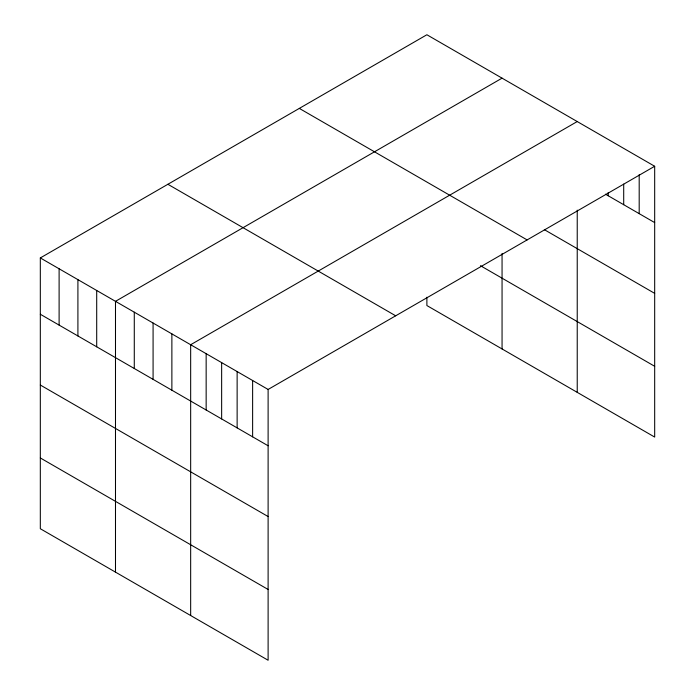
<?xml version="1.0" encoding="UTF-8"?>
<svg xmlns="http://www.w3.org/2000/svg" width="695" height="695" viewBox="0 0 695 695"><rect width="100%" height="100%" fill="white"/><g stroke="black" fill="none" stroke-linecap="round" stroke-linejoin="round"><path stroke-width="1.04" d="M654.681 166.27L268.114 389.452L268.114 660.25L40.319 528.73L40.319 257.932L426.886 34.75L654.681 166.27L654.681 437.068L426.886 305.548L426.886 297.225M502.059 78.153L115.492 301.335L115.492 572.133M577.232 121.547L190.665 344.729L190.665 615.535M605.475 194.183L654.681 222.591M544.341 229.663L654.681 293.368M299.319 108.403L527.114 239.914M480.445 265.698L654.681 366.291M167.886 184.279L395.681 315.799M40.319 257.932L268.114 389.452M40.319 314.253L268.114 445.773M40.319 385.03L268.114 516.55M40.319 457.953L268.114 589.473M639.192 174.654L639.192 213.652M623.702 184.123L623.702 204.704M608.212 192.515L608.212 195.764M577.232 210.142L577.232 392.354M502.059 253.51L502.059 348.951M252.624 380.504L252.624 436.834M237.134 371.564L237.134 427.885M221.644 362.616L221.644 418.946M206.154 353.677L206.154 409.998M171.874 333.878L171.874 390.208M153.082 323.036L153.082 379.357M134.283 312.185L134.283 368.506M96.701 290.484L96.701 346.805M77.91 279.633L77.91 335.954M59.11 268.783L59.11 325.104"/></g></svg>
